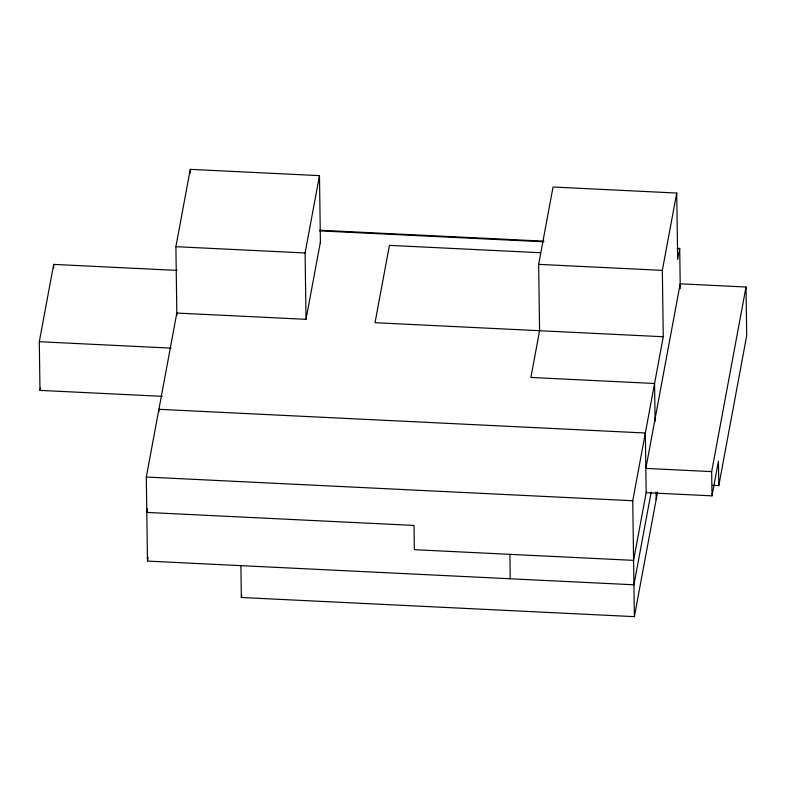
<?xml version="1.0" encoding="UTF-8"?>
<svg xmlns="http://www.w3.org/2000/svg" width="786" height="786" viewBox="0 0 786 786"><rect width="100%" height="100%" fill="white"/><g stroke="black" fill="none" stroke-linecap="round" stroke-linejoin="round"><path stroke-width="1.18" d="M162.113 396.331L39.978 390.387L39.3 341.714L53.694 264.391L177.047 270.404M39.978 390.387L40.42 387.999M176.85 315.481L175.897 246.676L190.281 169.354L319.489 175.642L320.423 243.08M651.181 492.065L633.919 584.794L147.473 561.096L146.304 477.033L176.821 313.044L306.019 319.332L320.413 242.009M147.463 508.807L146.795 512.423L414.016 525.441L414.35 549.689L633.575 560.369L646.357 491.722M147.473 561.096L148.151 557.48M306.019 319.175L305.096 252.974L319.489 175.642M657.528 492.183L634.361 616.646L241.341 597.498L241.793 595.09M655.092 421.316L654.561 383.489L530.884 377.467L539.579 330.719L538.656 264.351L553.049 187.019L676.726 193.051L677.66 259.419L679.703 248.415L677.257 248.297M634.361 616.646L632.75 500.731L663.266 336.742L662.343 270.374L676.726 193.051M645.846 468.407L680.195 283.805L746.022 287.018L746.7 335.681L718.797 485.63L712.696 485.335M158.939 411.756L158.9 409.31L645.345 433.007L646.18 492.655L712.008 495.858L711.664 471.61L746.022 287.018M712.008 495.858L718.453 461.215L718.797 485.63M319.637 230.229L543.853 241.155M319.489 230.868L543.765 241.793M540.562 252.738L389.424 245.37L375.03 322.702L663.266 336.742M175.897 246.676L305.096 252.974M538.656 264.351L662.343 270.374M39.3 341.714L171.21 348.139M645.65 468.397L711.664 471.61M146.304 477.033L632.75 500.731M679.703 248.415L680.263 288.678M656.084 492.065L656.182 499.415M509.898 554.346L510.242 578.771M240.899 565.645L241.341 597.498M190.281 169.354L190.34 173.028M53.694 264.391L53.743 268.036"/></g></svg>
